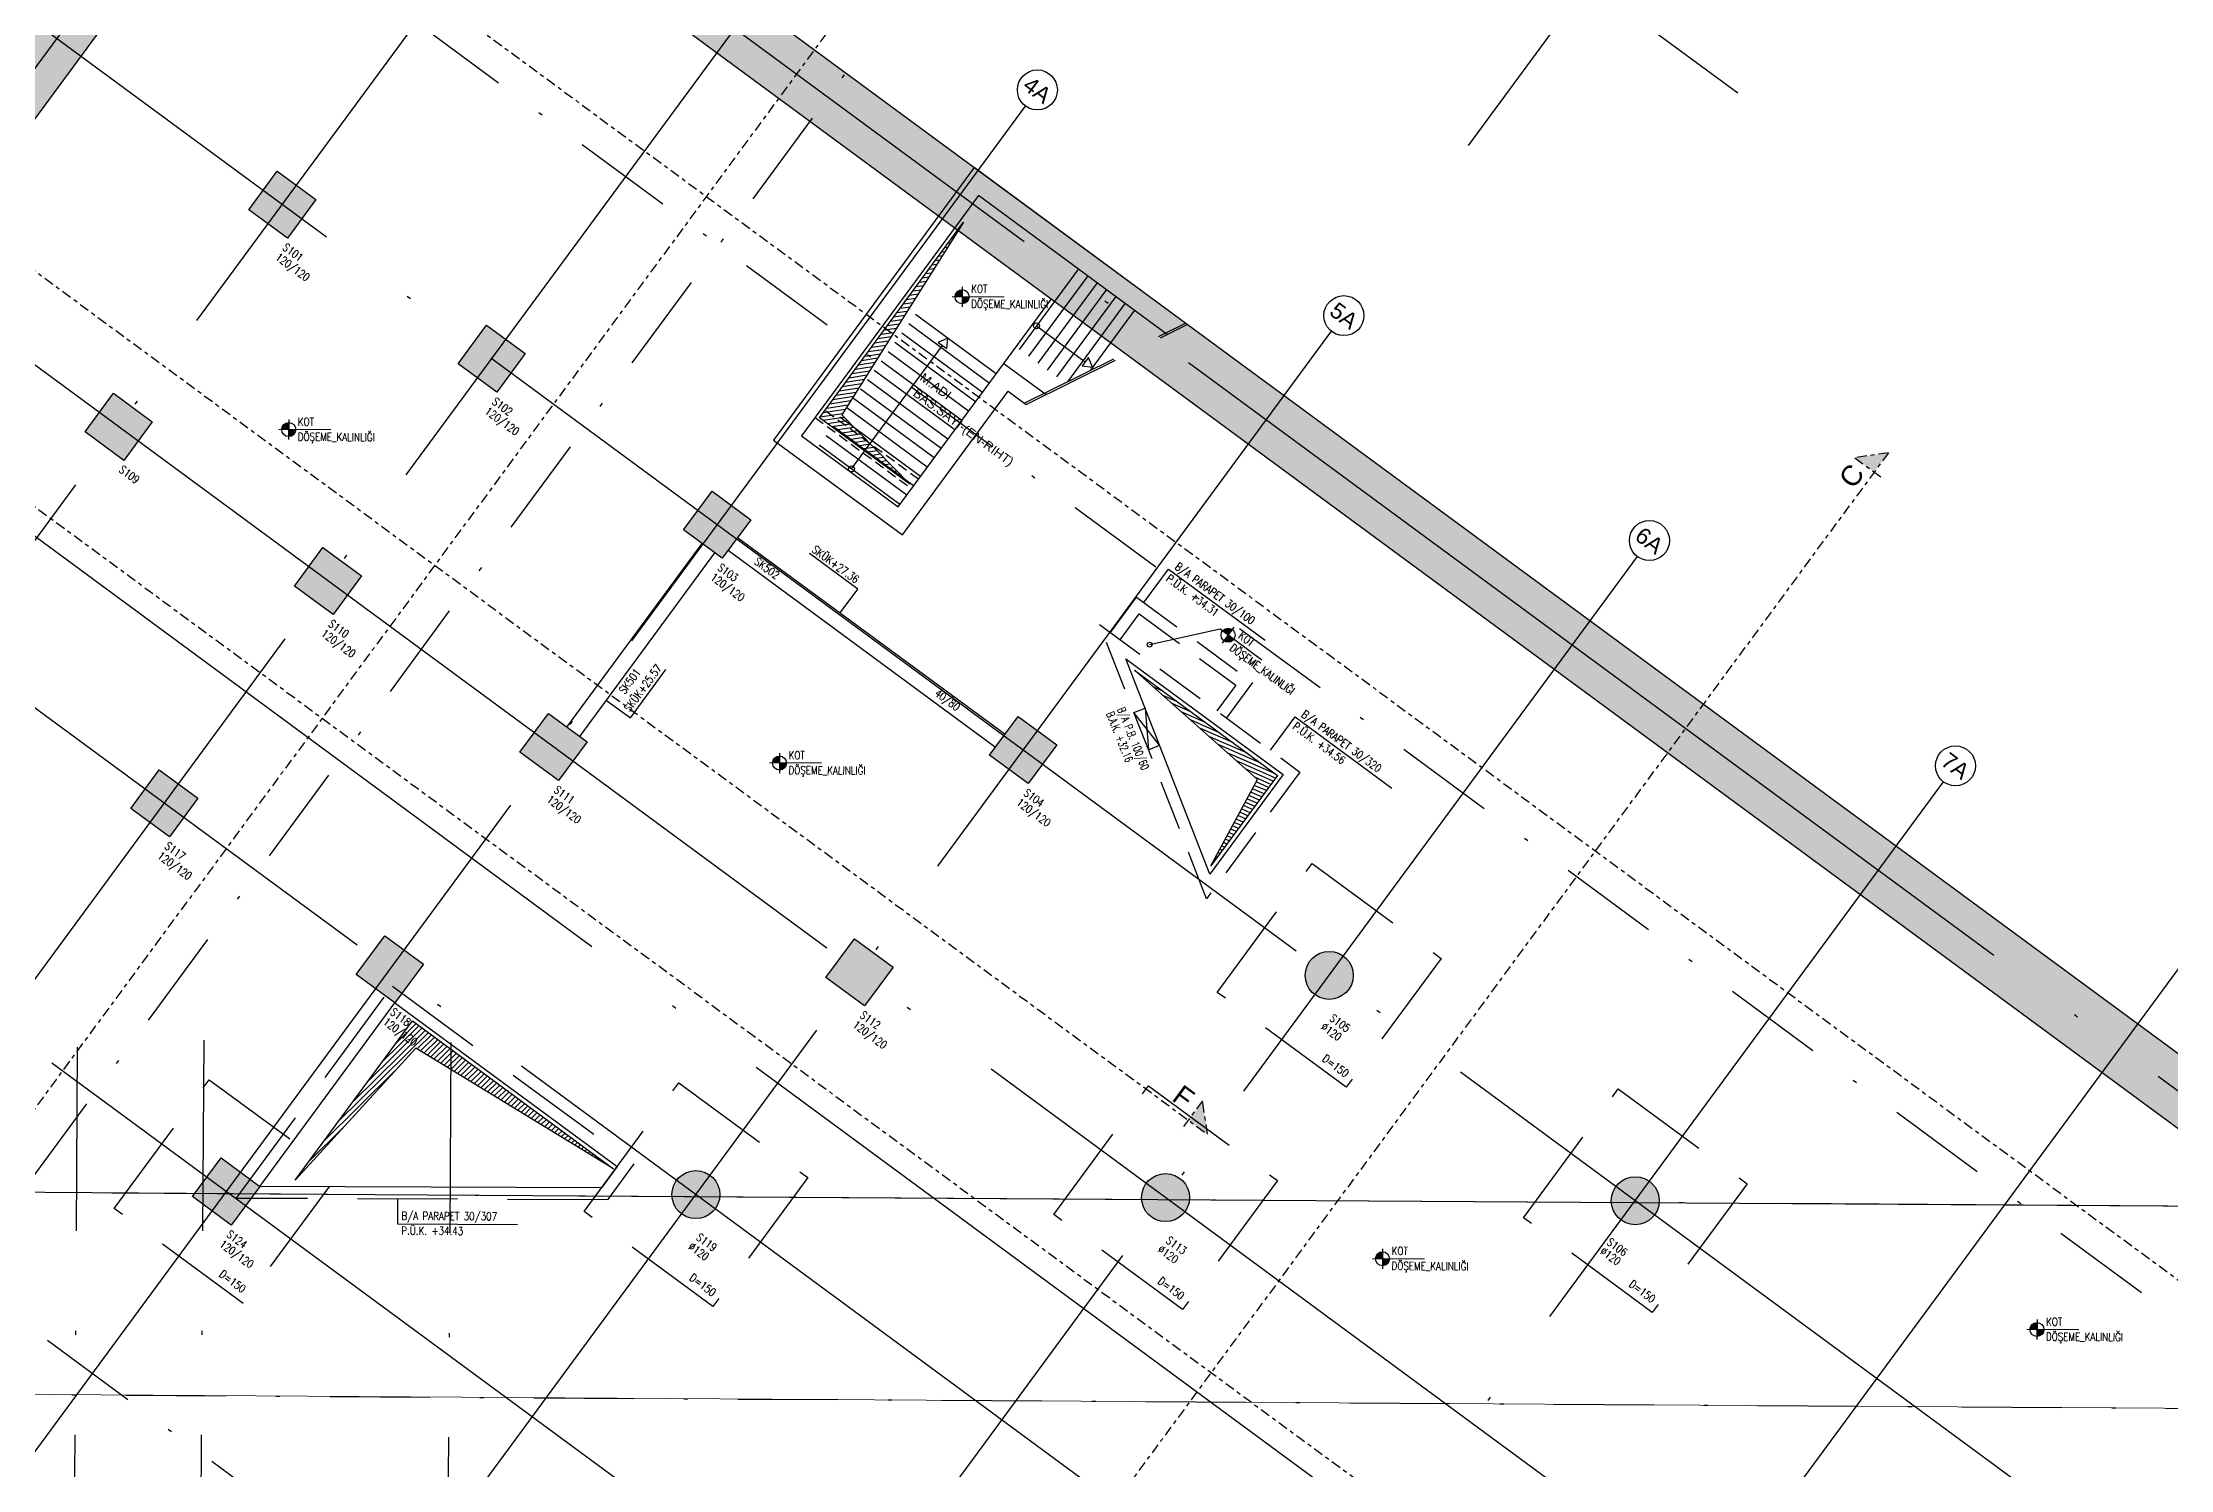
# Model space of a CAD drawing. Header units: millimetres. Extents: x 400392 to 401186, y 4543812 to 4544115.
# Drawn here: x 400710 to 400763.2, y 4544028.3 to 4544063.9 of the extents above; entities that cross this region are included whole.
import ezdxf
from ezdxf.enums import TextEntityAlignment as Align

# ---------------------------------------------------------------- set-up
doc = ezdxf.new("R2010")
doc.units = ezdxf.units.MM
for name, pattern in [('AKS', [3, 2.5, -0.25, 0, -0.25]), ('CENTER', [2, 1.25, -0.25, 0.25, -0.25]), ('DASHDOT2', [0.5, 0.25, -0.125, 0, -0.125]), ('HIDDEN', [0.375, 0.25, -0.125])]:
    doc.linetypes.add(name, pattern=pattern)
doc.layers.add('A-DETL', color=90, linetype='Continuous', lineweight=15)
for name, color, linetype in [('aks prota', 2, 'AKS'), ('boşluk prota', 2, 'Continuous'), ('boşluk taraması prota', 252, 'Continuous'), ('caks prota', 4, 'Continuous'), ('iderzi_PROTA', 3, 'Continuous'), ('kesit tarama prota', 252, 'Continuous'), ('kiris prota', 6, 'Continuous'), ('kiriş boyutu prota', 6, 'Continuous'), ('kiriş prota', 6, 'Continuous'), ('kolon prota', 1, 'Continuous'), ('kolon tarama prota', 252, 'Continuous'), ('lkolon prota', 4, 'Continuous'), ('merdiven prota', 2, 'Continuous'), ('metraj prota', 2, 'Continuous'), ('not prota', 2, 'Continuous'), ('perde prota', 1, 'Continuous'), ('PRT-AL-TUNEL_EKSENI', 14, 'DASHDOT2'), ('skesit prota', 7, 'Continuous'), ('st-s_level (kot)', 6, 'Continuous'), ('st-s_levelmark (kot işareti)', 4, 'Continuous'), ('taks prota', 7, 'Continuous'), ('temel prota', 6, 'Continuous'), ('tkesit prota', 7, 'Continuous'), ('tkolon prota', 6, 'Continuous'), ('tnot prota', 4, 'Continuous'), ('ölçü prota', 4, 'Continuous')]:
    doc.layers.add(name, color=color, linetype=linetype)
doc.styles.add('Arial', font='Arial.ttf')
doc.styles.add('OLCU', font='romanstw.shx')
doc.styles.add('PRT-MI-a_Arial', font='Arial.ttf', dxfattribs={"height": 30})
doc.styles.add('TAKS', font='Arial Unicode.ttf')
doc.styles.add('TKIRIS', font='romanstw.shx')
doc.styles.add('tkolon', font='romanstw.shx')
doc.styles.add('TNOT', font='romanstw.shx', dxfattribs={"width": 0.8, "height": 250})

msp = doc.modelspace()

# ---------------------------------------------------------------- hatches: boundary and pattern name
at = {"layer": 'kesit tarama prota'}
h = msp.add_hatch(color=256, dxfattribs=at)
h.dxf.hatch_style = 1
h.paths.add_polyline_path([(400755.32128, 4544053.55511), (400756.16018, 4544053.68254), (400755.80444, 4544053.19937)])
h = msp.add_hatch(color=256, dxfattribs=at)
h.dxf.hatch_style = 1
h.paths.add_polyline_path([(400739.01182, 4544037.48226), (400739.13925, 4544036.64335), (400738.65608, 4544036.99909)])
at = {"layer": 'kolon tarama prota'}
h = msp.add_hatch(color=256, dxfattribs=at)
h.dxf.hatch_style = 1
h.paths.add_polyline_path([(400716.28991, 4544073.3376), (400705.79563, 4544059.08418), (400705.47352, 4544059.32134), (400704.9992, 4544058.67712), (400705.32131, 4544058.43996), (400701.9418, 4544053.84987), (400701.61969, 4544054.08703), (400701.14537, 4544053.44281), (400701.46748, 4544053.20565), (400690.97319, 4544038.95223), (400692.18111, 4544038.06288), (400716.60848, 4544071.24034), (400767.08916, 4544034.07322), (400769.64107, 4544034.05706)])
h = msp.add_hatch(color=256, dxfattribs=at)
h.dxf.hatch_style = 1
h.paths.add_polyline_path([(400715.88152, 4544060.72349), (400716.84785, 4544060.01201), (400716.13637, 4544059.04568), (400715.17004, 4544059.75716)])
h = msp.add_hatch(color=256, dxfattribs=at)
h.dxf.hatch_style = 1
h.paths.add_polyline_path([(400721.11582, 4544056.86966), (400722.08216, 4544056.15818), (400721.37068, 4544055.19185), (400720.40435, 4544055.90332)])
h = msp.add_hatch(color=256, dxfattribs=at)
h.dxf.hatch_style = 1
h.paths.add_polyline_path([(400711.79052, 4544055.16707), (400712.75686, 4544054.4556), (400712.04538, 4544053.48926), (400711.07905, 4544054.20074)])
h = msp.add_hatch(color=256, dxfattribs=at)
h.dxf.hatch_style = 1
h.paths.add_polyline_path([(400726.75277, 4544052.71938), (400727.7191, 4544052.0079), (400727.00763, 4544051.04157), (400726.04129, 4544051.75304)])
h = msp.add_hatch(color=256, dxfattribs=at)
h.dxf.hatch_style = 1
h.paths.add_polyline_path([(400717.02483, 4544051.31324), (400717.99116, 4544050.60176), (400717.27969, 4544049.63543), (400716.31335, 4544050.34691)])
h = msp.add_hatch(color=256, dxfattribs=at)
h.dxf.hatch_style = 1
h.paths.add_polyline_path([(400722.66178, 4544047.16296), (400723.62811, 4544046.45148), (400722.91663, 4544045.48515), (400721.9503, 4544046.19662)])
h = msp.add_hatch(color=256, dxfattribs=at)
h.dxf.hatch_style = 1
h.paths.add_polyline_path([(400734.40291, 4544047.08685), (400735.36924, 4544046.37538), (400734.65777, 4544045.40904), (400733.69143, 4544046.12052)])
h = msp.add_hatch(color=256, dxfattribs=at)
h.dxf.hatch_style = 1
h.paths.add_polyline_path([(400712.93384, 4544045.75682), (400713.90017, 4544045.04534), (400713.1887, 4544044.07901), (400712.22236, 4544044.79049)])
h = msp.add_hatch(color=256, dxfattribs=at)
h.dxf.hatch_style = 1
h.paths.add_polyline_path([(400718.57079, 4544041.60654), (400719.53712, 4544040.89506), (400718.82564, 4544039.92873), (400717.85931, 4544040.64021)])
h = msp.add_hatch(color=256, dxfattribs=at)
h.dxf.hatch_style = 1
h.paths.add_polyline_path([(400730.31192, 4544041.53043), (400731.27825, 4544040.81896), (400730.56678, 4544039.85262), (400729.60044, 4544040.5641)])
h = msp.add_hatch(color=256, dxfattribs=at)
h.dxf.hatch_style = 1
edge = h.paths.add_edge_path()
edge.add_arc((400742.18048, 4544040.61542), 0.6, 359.637118, 719.637118)
h = msp.add_hatch(color=256, dxfattribs=at)
h.dxf.hatch_style = 1
h.paths.add_polyline_path([(400714.47979, 4544036.05012), (400715.44613, 4544035.33864), (400714.73465, 4544034.37231), (400713.76832, 4544035.08379)])
h = msp.add_hatch(color=256, dxfattribs=at)
h.dxf.hatch_style = 1
edge = h.paths.add_edge_path()
edge.add_arc((400726.34836, 4544035.13511), 0.6, 359.637118, 719.637118)
h = msp.add_hatch(color=256, dxfattribs=at)
h.dxf.hatch_style = 1
edge = h.paths.add_edge_path()
edge.add_arc((400738.08899, 4544035.05937), 0.6, 359.637118, 719.637118)
h = msp.add_hatch(color=256, dxfattribs=at)
h.dxf.hatch_style = 1
edge = h.paths.add_edge_path()
edge.add_arc((400749.83062, 4544034.9829), 0.6, 359.637118, 719.637118)
at = {"layer": 'st-s_levelmark (kot işareti)'}
h = msp.add_hatch(color=256, dxfattribs=at)
h.paths.add_polyline_path([(400733.00489, 4544057.75628, 0.41421356), (400732.82878, 4544057.5824), (400733.00378, 4544057.58129)])
h.paths.add_polyline_path([(400733.17878, 4544057.58018), (400733.00378, 4544057.58129), (400733.00267, 4544057.40629, 0.41421356)])
h = msp.add_hatch(color=256, dxfattribs=at)
h.paths.add_polyline_path([(400716.17184, 4544054.43497, 0.41421356), (400715.99574, 4544054.26108), (400716.17073, 4544054.25997)])
h.paths.add_polyline_path([(400716.34573, 4544054.25886), (400716.17073, 4544054.25997), (400716.16962, 4544054.08497, 0.41421356)])
h = msp.add_hatch(color=256, dxfattribs=at)
h.paths.add_polyline_path([(400739.75553, 4544049.25961, 0.41421356), (400739.51085, 4544049.22244), (400739.65177, 4544049.11869)])
h.paths.add_polyline_path([(400739.79269, 4544049.01493), (400739.65177, 4544049.11869), (400739.54801, 4544048.97776, 0.41421356)])
h = msp.add_hatch(color=256, dxfattribs=at)
h.paths.add_polyline_path([(400728.44056, 4544046.09874, 0.41421356), (400728.26446, 4544045.92485), (400728.43945, 4544045.92374)])
h.paths.add_polyline_path([(400728.61445, 4544045.92263), (400728.43945, 4544045.92374), (400728.43835, 4544045.74874, 0.41421356)])
h = msp.add_hatch(color=256, dxfattribs=at)
h.paths.add_polyline_path([(400743.51462, 4544033.70599, 0.41421356), (400743.33851, 4544033.5321), (400743.51351, 4544033.53099)])
h.paths.add_polyline_path([(400743.6885, 4544033.52989), (400743.51351, 4544033.53099), (400743.5124, 4544033.356, 0.41421356)])
h = msp.add_hatch(color=256, dxfattribs=at)
h.paths.add_polyline_path([(400759.87286, 4544031.93668, 0.41421356), (400759.69676, 4544031.76279), (400759.87175, 4544031.76168)])
h.paths.add_polyline_path([(400760.04675, 4544031.76058), (400759.87175, 4544031.76168), (400759.87065, 4544031.58669, 0.41421356)])

# ---------------------------------------------------------------- linework, layer by layer
at = {"layer": 'A-DETL', "color": 1, "lineweight": 5}
msp.add_line((400664.66907, 4544030.42182), (400823.11513, 4544029.41829), dxfattribs=at)
at = {"layer": 'aks prota', "ltscale": 10}
for p, q in [((400807.27371, 4544005.41814), (400713.11034, 4544074.74725)), ((400807.27371, 4544005.41814), (400713.11034, 4544074.74725)), ((400690.39136, 4544036.897), (400718.07966, 4544074.50348)), ((400690.39136, 4544036.897), (400718.07966, 4544074.50348)), ((400690.39136, 4544036.897), (400718.07966, 4544074.50348)), ((400696.0283, 4544032.74672), (400723.71661, 4544070.3532)), ((400696.0283, 4544032.74672), (400723.71661, 4544070.3532)), ((400696.0283, 4544032.74672), (400723.71661, 4544070.3532)), ((400745.65928, 4544061.36336), (400750.3467, 4544067.72986)), ((400752.3957, 4544062.66998), (400746.62438, 4544066.91919)), ((400701.26261, 4544028.89288), (400728.95092, 4544066.49937)), ((400701.26261, 4544028.89288), (400728.95092, 4544066.49937)), ((400701.26261, 4544028.89288), (400728.95092, 4544066.49937)), ((400789.83571, 4544005.52859), (400707.03314, 4544066.49315)), ((400789.83571, 4544005.52859), (400707.03314, 4544066.49315)), ((400789.83571, 4544005.52859), (400707.03314, 4544066.49315)), ((400706.89956, 4544024.7426), (400734.58786, 4544062.34909)), ((400706.89956, 4544024.7426), (400734.58786, 4544062.34909)), ((400706.89956, 4544024.7426), (400734.58786, 4544062.34909)), ((400778.09697, 4544005.60293), (400702.94215, 4544060.93673)), ((400778.09697, 4544005.60293), (400702.94215, 4544060.93673)), ((400772.22759, 4544005.64011), (400700.89665, 4544058.15852)), ((400772.22759, 4544005.64011), (400700.89665, 4544058.15852)), ((400772.22759, 4544005.64011), (400700.89665, 4544058.15852)), ((400714.5497, 4544019.11008), (400742.23801, 4544056.71656)), ((400714.5497, 4544019.11008), (400742.23801, 4544056.71656)), ((400714.5497, 4544019.11008), (400742.23801, 4544056.71656)), ((400766.35822, 4544005.67728), (400698.85116, 4544055.38031)), ((400766.35822, 4544005.67728), (400698.85116, 4544055.38031)), ((400722.19934, 4544013.47792), (400749.88765, 4544051.08441)), ((400722.19934, 4544013.47792), (400749.88765, 4544051.08441)), ((400754.61948, 4544005.75163), (400694.76017, 4544049.82389)), ((400754.61948, 4544005.75163), (400694.76017, 4544049.82389)), ((400754.61948, 4544005.75163), (400694.76017, 4544049.82389)), ((400729.84998, 4544007.84503), (400757.53829, 4544045.45151)), ((400729.84998, 4544007.84503), (400757.53829, 4544045.45151)), ((400729.84998, 4544007.84503), (400757.53829, 4544045.45151)), ((400735.88957, 4544003.3983), (400763.57787, 4544041.00478)), ((400735.88957, 4544003.3983), (400763.57787, 4544041.00478)), ((400735.88957, 4544003.3983), (400763.57787, 4544041.00478)), ((400713.83223, 4544004.12564), (400714.05306, 4544038.99303)), ((400713.83223, 4544004.12564), (400714.05306, 4544038.99303)), ((400720.01178, 4544004.07392), (400720.23261, 4544038.9413)), ((400720.01178, 4544004.07392), (400720.23261, 4544038.9413)), ((400710.67221, 4544004.13307), (400710.89188, 4544038.81692)), ((400710.67221, 4544004.13307), (400710.89188, 4544038.81692)), ((400827.04675, 4544034.44349), (400661.13085, 4544035.49433)), ((400827.04675, 4544034.44349), (400661.13085, 4544035.49433)), ((400808.62508, 4544034.56017), (400685.21487, 4544035.34179))]:
    msp.add_line(p, q, dxfattribs=at)
at = {"layer": 'boşluk prota', "ltscale": 0.05}
for p, q in [((400729.43907, 4544054.55429), (400733.03818, 4544059.44262)), ((400733.03818, 4544059.44262), (400729.99317, 4544054.63083)), ((400731.69498, 4544052.89335), (400729.43907, 4544054.55429)), ((400729.99317, 4544054.63083), (400731.69498, 4544052.89335)), ((400737.3144, 4544048.24644), (400740.88921, 4544045.61444)), ((400740.38424, 4544045.512), (400737.3144, 4544048.24644)), ((400740.88921, 4544045.61444), (400739.22468, 4544043.35366)), ((400739.22468, 4544043.35366), (400740.38424, 4544045.512)), ((400716.33315, 4544035.4998), (400719.2646, 4544039.48132)), ((400719.2646, 4544039.48132), (400724.28979, 4544035.78023)), ((400719.34945, 4544038.79754), (400716.33315, 4544035.4998)), ((400724.28979, 4544035.78023), (400719.34945, 4544038.79754))]:
    msp.add_line(p, q, dxfattribs=at)
at = {"layer": 'boşluk taraması prota', "linetype": 'Continuous', "ltscale": 2}
for p, q in [((400732.81317, 4544059.13701), (400732.84814, 4544059.14232)), ((400732.89303, 4544059.24549), (400732.91559, 4544059.24891)), ((400732.9729, 4544059.35396), (400732.98305, 4544059.3555)), ((400732.41384, 4544058.59464), (400732.51088, 4544058.60938)), ((400732.49371, 4544058.70312), (400732.57834, 4544058.71597)), ((400732.57357, 4544058.81159), (400732.64579, 4544058.82256)), ((400732.65344, 4544058.92006), (400732.71324, 4544058.92915)), ((400732.7333, 4544059.02854), (400732.78069, 4544059.03574)), ((400732.01451, 4544058.05227), (400732.17363, 4544058.07644)), ((400732.09438, 4544058.16075), (400732.24108, 4544058.18303)), ((400732.17424, 4544058.26922), (400732.30853, 4544058.28962)), ((400732.25411, 4544058.37769), (400732.37598, 4544058.39621)), ((400732.33398, 4544058.48617), (400732.44343, 4544058.50279)), ((400731.61519, 4544057.5099), (400731.83637, 4544057.5435)), ((400731.69505, 4544057.61838), (400731.90382, 4544057.65009)), ((400731.77492, 4544057.72685), (400731.97127, 4544057.75668)), ((400731.85478, 4544057.83532), (400732.03872, 4544057.86326)), ((400731.93465, 4544057.9438), (400732.10618, 4544057.96985)), ((400731.21586, 4544056.96753), (400731.49911, 4544057.01056)), ((400731.29572, 4544057.076), (400731.56656, 4544057.11714)), ((400731.37559, 4544057.18448), (400731.63401, 4544057.22373)), ((400731.45545, 4544057.29295), (400731.70147, 4544057.33032)), ((400731.53532, 4544057.40143), (400731.76892, 4544057.43691)), ((400730.8964, 4544056.53363), (400731.2293, 4544056.5842)), ((400730.97626, 4544056.64211), (400731.29676, 4544056.69079)), ((400731.05613, 4544056.75058), (400731.36421, 4544056.79738)), ((400731.13599, 4544056.85906), (400731.43166, 4544056.90397)), ((400730.49707, 4544055.99126), (400730.89205, 4544056.05126)), ((400730.57693, 4544056.09974), (400730.9595, 4544056.15785)), ((400730.6568, 4544056.20821), (400731.02695, 4544056.26444)), ((400730.73666, 4544056.31669), (400731.0944, 4544056.37103)), ((400730.81653, 4544056.42516), (400731.16185, 4544056.47761)), ((400730.09774, 4544055.44889), (400730.55479, 4544055.51832)), ((400730.17761, 4544055.55737), (400730.62224, 4544055.62491)), ((400730.25747, 4544055.66584), (400730.68969, 4544055.7315)), ((400730.33734, 4544055.77432), (400730.75714, 4544055.83808)), ((400730.4172, 4544055.88279), (400730.8246, 4544055.94467)), ((400729.69841, 4544054.90652), (400730.21753, 4544054.98538)), ((400729.77828, 4544055.015), (400730.28498, 4544055.09197)), ((400729.85814, 4544055.12347), (400730.35243, 4544055.19855)), ((400729.93801, 4544055.23195), (400730.41989, 4544055.30514)), ((400730.01787, 4544055.34042), (400730.48734, 4544055.41173)), ((400729.45882, 4544054.5811), (400730.01518, 4544054.66561)), ((400729.52074, 4544054.49416), (400730.04851, 4544054.57433)), ((400729.53868, 4544054.68958), (400730.08263, 4544054.7722)), ((400729.61855, 4544054.79805), (400730.15008, 4544054.87879)), ((400729.62921, 4544054.4143), (400730.13065, 4544054.49047)), ((400729.73768, 4544054.33443), (400730.21279, 4544054.4066)), ((400729.84616, 4544054.25457), (400730.29494, 4544054.32274)), ((400729.95463, 4544054.1747), (400730.37708, 4544054.23887)), ((400730.06311, 4544054.09484), (400730.45922, 4544054.15501)), ((400730.17158, 4544054.01497), (400730.54137, 4544054.07114)), ((400730.28005, 4544053.93511), (400730.62351, 4544053.98728)), ((400730.38853, 4544053.85524), (400730.70565, 4544053.90341)), ((400730.497, 4544053.77537), (400730.7878, 4544053.81955)), ((400730.60548, 4544053.69551), (400730.86994, 4544053.73568)), ((400730.71395, 4544053.61564), (400730.95208, 4544053.65182)), ((400730.82242, 4544053.53578), (400731.03423, 4544053.56795)), ((400730.9309, 4544053.45591), (400731.11637, 4544053.48409)), ((400731.03937, 4544053.37605), (400731.19851, 4544053.40022)), ((400731.14785, 4544053.29618), (400731.28066, 4544053.31636)), ((400731.25632, 4544053.21632), (400731.3628, 4544053.23249)), ((400731.36479, 4544053.13645), (400731.44494, 4544053.14862)), ((400731.47327, 4544053.05658), (400731.52709, 4544053.06476)), ((400731.58174, 4544052.97672), (400731.60923, 4544052.98089)), ((400731.69022, 4544052.89685), (400731.69137, 4544052.89703)), ((400737.34336, 4544048.22511), (400737.33347, 4544048.22945)), ((400737.69253, 4544047.96803), (400737.56339, 4544048.02465)), ((400738.04169, 4544047.71096), (400737.79331, 4544047.81985)), ((400738.39086, 4544047.45388), (400738.02323, 4544047.61505)), ((400738.74002, 4544047.1968), (400738.25315, 4544047.41025)), ((400739.08918, 4544046.93973), (400738.48307, 4544047.20545)), ((400739.43835, 4544046.68265), (400738.713, 4544047.00065)), ((400739.78751, 4544046.42557), (400738.94292, 4544046.79585)), ((400740.13668, 4544046.1685), (400739.17284, 4544046.59105)), ((400740.48584, 4544045.91142), (400739.40276, 4544046.38625)), ((400740.835, 4544045.65434), (400739.63268, 4544046.18145)), ((400740.8403, 4544045.54802), (400739.8626, 4544045.97665)), ((400740.78242, 4544045.46939), (400740.09252, 4544045.77185)), ((400740.60875, 4544045.23352), (400740.30595, 4544045.36627)), ((400740.72453, 4544045.39077), (400740.32244, 4544045.56705)), ((400740.66664, 4544045.31215), (400740.35118, 4544045.45045)), ((400740.20354, 4544044.68316), (400739.98939, 4544044.77705)), ((400740.26143, 4544044.76178), (400740.03462, 4544044.86122)), ((400740.31932, 4544044.84041), (400740.07984, 4544044.9454)), ((400740.3772, 4544044.91903), (400740.12506, 4544045.02957)), ((400740.43509, 4544044.99765), (400740.17029, 4544045.11375)), ((400740.49298, 4544045.07628), (400740.21551, 4544045.19792)), ((400740.55087, 4544045.1549), (400740.26073, 4544045.2821)), ((400739.85622, 4544044.21142), (400739.71805, 4544044.27199)), ((400739.9141, 4544044.29004), (400739.76328, 4544044.35617)), ((400739.97199, 4544044.36867), (400739.8085, 4544044.44034)), ((400740.02988, 4544044.44729), (400739.85372, 4544044.52452)), ((400740.08777, 4544044.52591), (400739.89895, 4544044.60869)), ((400740.14565, 4544044.60454), (400739.94417, 4544044.69287)), ((400739.50889, 4544043.73968), (400739.44671, 4544043.76694)), ((400739.56678, 4544043.81831), (400739.49194, 4544043.85112)), ((400739.62467, 4544043.89693), (400739.53716, 4544043.93529)), ((400739.68255, 4544043.97555), (400739.58238, 4544044.01947)), ((400739.74044, 4544044.05417), (400739.62761, 4544044.10364)), ((400739.79833, 4544044.1328), (400739.67283, 4544044.18782)), ((400739.27734, 4544043.42519), (400739.26582, 4544043.43024)), ((400739.33523, 4544043.50381), (400739.31104, 4544043.51442)), ((400739.39312, 4544043.58244), (400739.35627, 4544043.59859)), ((400739.45101, 4544043.66106), (400739.40149, 4544043.68277)), ((400719.21567, 4544039.41486), (400719.27513, 4544039.47357)), ((400717.41065, 4544036.96326), (400719.66337, 4544039.18763)), ((400717.77165, 4544037.45358), (400719.58572, 4544039.24482)), ((400718.13265, 4544037.9439), (400719.50807, 4544039.302)), ((400718.49366, 4544038.43422), (400719.43042, 4544039.35919)), ((400718.85466, 4544038.92454), (400719.35278, 4544039.41638)), ((400719.38307, 4544038.777), (400719.74101, 4544039.13044)), ((400719.46683, 4544038.72585), (400719.81866, 4544039.07325)), ((400719.55059, 4544038.67469), (400719.89631, 4544039.01606)), ((400719.63435, 4544038.62354), (400719.97396, 4544038.95887)), ((400719.7181, 4544038.57238), (400720.05161, 4544038.90169)), ((400719.80186, 4544038.52123), (400720.12925, 4544038.8445)), ((400719.88562, 4544038.47007), (400720.2069, 4544038.78731)), ((400719.96938, 4544038.41892), (400720.28455, 4544038.73012)), ((400720.05314, 4544038.36776), (400720.3622, 4544038.67293)), ((400720.13689, 4544038.31661), (400720.43985, 4544038.61574)), ((400720.22065, 4544038.26545), (400720.51749, 4544038.55856)), ((400720.30441, 4544038.2143), (400720.59514, 4544038.50137)), ((400720.38817, 4544038.16314), (400720.67279, 4544038.44418)), ((400717.04964, 4544036.47294), (400718.82413, 4544038.2251)), ((400720.47193, 4544038.11199), (400720.75044, 4544038.38699)), ((400720.55568, 4544038.06083), (400720.82808, 4544038.3298)), ((400720.63944, 4544038.00968), (400720.90573, 4544038.27261)), ((400720.7232, 4544037.95852), (400720.98338, 4544038.21543)), ((400720.80696, 4544037.90737), (400721.06103, 4544038.15824)), ((400720.89072, 4544037.85621), (400721.13868, 4544038.10105)), ((400720.97447, 4544037.80506), (400721.21632, 4544038.04386)), ((400721.05823, 4544037.7539), (400721.29397, 4544037.98667)), ((400721.14199, 4544037.70275), (400721.37162, 4544037.92949)), ((400721.22575, 4544037.65159), (400721.44927, 4544037.8723)), ((400721.30951, 4544037.60044), (400721.52692, 4544037.81511)), ((400721.39326, 4544037.54928), (400721.60456, 4544037.75792)), ((400721.47702, 4544037.49813), (400721.68221, 4544037.70073)), ((400721.56078, 4544037.44697), (400721.75986, 4544037.64354)), ((400721.64454, 4544037.39582), (400721.83751, 4544037.58636)), ((400721.7283, 4544037.34466), (400721.91515, 4544037.52917)), ((400721.81205, 4544037.29351), (400721.9928, 4544037.47198)), ((400721.89581, 4544037.24235), (400722.07045, 4544037.41479)), ((400721.97957, 4544037.19119), (400722.1481, 4544037.3576)), ((400716.68864, 4544035.98263), (400717.51561, 4544036.79919)), ((400722.06333, 4544037.14004), (400722.22575, 4544037.30041)), ((400722.14709, 4544037.08888), (400722.30339, 4544037.24323)), ((400722.23084, 4544037.03773), (400722.38104, 4544037.18604)), ((400722.3146, 4544036.98657), (400722.45869, 4544037.12885)), ((400722.39836, 4544036.93542), (400722.53634, 4544037.07166)), ((400722.48212, 4544036.88426), (400722.61399, 4544037.01447)), ((400722.56587, 4544036.83311), (400722.69163, 4544036.95728)), ((400722.64963, 4544036.78195), (400722.76928, 4544036.9001)), ((400722.73339, 4544036.7308), (400722.84693, 4544036.84291)), ((400722.81715, 4544036.67964), (400722.92458, 4544036.78572)), ((400722.90091, 4544036.62849), (400723.00222, 4544036.72853)), ((400722.98466, 4544036.57733), (400723.07987, 4544036.67134)), ((400723.06842, 4544036.52618), (400723.15752, 4544036.61416)), ((400723.15218, 4544036.47502), (400723.23517, 4544036.55697)), ((400723.23594, 4544036.42387), (400723.31282, 4544036.49978)), ((400723.3197, 4544036.37271), (400723.39046, 4544036.44259)), ((400723.40345, 4544036.32156), (400723.46811, 4544036.3854)), ((400723.48721, 4544036.2704), (400723.54576, 4544036.32821)), ((400723.57097, 4544036.21925), (400723.62341, 4544036.27103)), ((400723.65473, 4544036.16809), (400723.70106, 4544036.21384)), ((400723.73849, 4544036.11694), (400723.7787, 4544036.15665)), ((400723.82224, 4544036.06578), (400723.85635, 4544036.09946)), ((400723.906, 4544036.01463), (400723.934, 4544036.04227)), ((400723.98976, 4544035.96347), (400724.01165, 4544035.98508)), ((400724.07352, 4544035.91232), (400724.08929, 4544035.9279)), ((400724.15728, 4544035.86116), (400724.16694, 4544035.87071)), ((400724.24103, 4544035.81001), (400724.24459, 4544035.81352))]:
    msp.add_line(p, q, dxfattribs=at)
at = {"layer": 'caks prota', "ltscale": 0.05}
for centre in [(400734.88431, 4544062.75173), (400734.88431, 4544062.75173), (400734.88431, 4544062.75173), (400742.54755, 4544057.10956), (400742.54755, 4544057.10956), (400742.54755, 4544057.10956), (400750.1846, 4544051.48668), (400750.1846, 4544051.48668), (400750.1846, 4544051.48668), (400757.83474, 4544045.85415), (400757.83474, 4544045.85415), (400757.83474, 4544045.85415)]:
    msp.add_circle(centre, 0.5, dxfattribs=at)
at = {"layer": 'iderzi_PROTA'}
msp.add_line((400734.04874, 4544055.91609), (400735.23453, 4544057.52665), dxfattribs=at)
at = {"layer": 'kiris prota', "linetype": 'HIDDEN', "ltscale": 5}
for p, q in [((400736.71335, 4544049.18528), (400737.36554, 4544050.07109)), ((400736.95493, 4544049.00741), (400737.42925, 4544049.65163)), ((400737.36554, 4544050.07109), (400740.26454, 4544047.93666)), ((400737.42925, 4544049.65163), (400739.84509, 4544047.87294)), ((400736.43959, 4544049.38725), (400741.44848, 4544045.69939)), ((400739.1162, 4544042.53167), (400736.43959, 4544049.38725)), ((400739.84509, 4544047.87294), (400739.37096, 4544047.22899)), ((400740.26454, 4544047.93666), (400739.61255, 4544047.05112)), ((400741.44848, 4544045.69939), (400739.1162, 4544042.53167))]:
    msp.add_line(p, q, dxfattribs=at)
at = {"layer": 'kiris prota'}
for p, q in [((400715.44613, 4544035.33864), (400718.82564, 4544039.92873)), ((400718.82564, 4544039.92873), (400724.38204, 4544035.83771)), ((400724.38204, 4544035.83771), (400723.99105, 4544035.30667)), ((400723.99105, 4544035.30667), (400715.44613, 4544035.33864))]:
    msp.add_line(p, q, dxfattribs=at)
at = {"layer": 'kiriş prota'}
for p, q in [((400733.30544, 4544060.80968), (400728.29049, 4544053.99834)), ((400738.63083, 4544056.88878), (400733.30544, 4544060.80968)), ((400733.41163, 4544060.11059), (400728.98958, 4544054.10453)), ((400738.12736, 4544056.63856), (400733.41163, 4544060.11059)), ((400731.40544, 4544052.32581), (400734.04874, 4544055.91609)), ((400734.04874, 4544055.91609), (400735.10655, 4544055.13726)), ((400731.51163, 4544051.62672), (400734.15493, 4544055.217)), ((400734.15493, 4544055.217), (400734.60308, 4544054.88704)), ((400728.29049, 4544053.99834), (400731.51163, 4544051.62672)), ((400728.98958, 4544054.10453), (400731.40544, 4544052.32581)), ((400723.12484, 4544046.82202), (400726.50435, 4544051.41211)), ((400723.44695, 4544046.58486), (400726.82646, 4544051.17495)), ((400727.15585, 4544051.24289), (400733.83966, 4544046.32184)), ((400727.39301, 4544051.565), (400734.07682, 4544046.64395)), ((400737.0957, 4544048.53164), (400741.02902, 4544045.63567)), ((400739.19756, 4544043.14816), (400737.0957, 4544048.53164)), ((400741.02902, 4544045.63567), (400739.19756, 4544043.14816))]:
    msp.add_line(p, q, dxfattribs=at)
at = {"layer": 'kolon prota', "color": 1}
for p, q in [((400715.17004, 4544059.75716), (400715.88152, 4544060.72349)), ((400715.88152, 4544060.72349), (400716.84785, 4544060.01201)), ((400716.13637, 4544059.04568), (400715.17004, 4544059.75716)), ((400716.84785, 4544060.01201), (400716.13637, 4544059.04568)), ((400720.40435, 4544055.90332), (400721.11582, 4544056.86966)), ((400721.11582, 4544056.86966), (400722.08216, 4544056.15818)), ((400722.08216, 4544056.15818), (400721.37068, 4544055.19185)), ((400721.37068, 4544055.19185), (400720.40435, 4544055.90332)), ((400711.07905, 4544054.20074), (400711.79052, 4544055.16707)), ((400711.79052, 4544055.16707), (400712.75686, 4544054.4556)), ((400712.75686, 4544054.4556), (400712.04538, 4544053.48926)), ((400712.04538, 4544053.48926), (400711.07905, 4544054.20074)), ((400726.04129, 4544051.75304), (400726.75277, 4544052.71938)), ((400726.75277, 4544052.71938), (400727.7191, 4544052.0079)), ((400727.00763, 4544051.04157), (400726.04129, 4544051.75304)), ((400727.7191, 4544052.0079), (400727.00763, 4544051.04157)), ((400716.31335, 4544050.34691), (400717.02483, 4544051.31324)), ((400717.02483, 4544051.31324), (400717.99116, 4544050.60176)), ((400717.27969, 4544049.63543), (400716.31335, 4544050.34691)), ((400717.99116, 4544050.60176), (400717.27969, 4544049.63543)), ((400721.9503, 4544046.19662), (400722.66178, 4544047.16296)), ((400722.66178, 4544047.16296), (400723.62811, 4544046.45148)), ((400733.69143, 4544046.12052), (400734.40291, 4544047.08685)), ((400734.40291, 4544047.08685), (400735.36924, 4544046.37538)), ((400723.62811, 4544046.45148), (400722.91663, 4544045.48515)), ((400735.36924, 4544046.37538), (400734.65777, 4544045.40904)), ((400722.91663, 4544045.48515), (400721.9503, 4544046.19662)), ((400734.65777, 4544045.40904), (400733.69143, 4544046.12052)), ((400712.22236, 4544044.79049), (400712.93384, 4544045.75682)), ((400712.93384, 4544045.75682), (400713.90017, 4544045.04534)), ((400713.1887, 4544044.07901), (400712.22236, 4544044.79049)), ((400713.90017, 4544045.04534), (400713.1887, 4544044.07901)), ((400717.85931, 4544040.64021), (400718.57079, 4544041.60654)), ((400718.57079, 4544041.60654), (400719.53712, 4544040.89506)), ((400729.60044, 4544040.5641), (400730.31192, 4544041.53043)), ((400730.31192, 4544041.53043), (400731.27825, 4544040.81896)), ((400718.82564, 4544039.92873), (400717.85931, 4544040.64021)), ((400719.53712, 4544040.89506), (400718.82564, 4544039.92873)), ((400730.56678, 4544039.85262), (400729.60044, 4544040.5641)), ((400731.27825, 4544040.81896), (400730.56678, 4544039.85262)), ((400713.76832, 4544035.08379), (400714.47979, 4544036.05012)), ((400714.47979, 4544036.05012), (400715.44613, 4544035.33864)), ((400715.44613, 4544035.33864), (400714.73465, 4544034.37231)), ((400714.73465, 4544034.37231), (400713.76832, 4544035.08379))]:
    msp.add_line(p, q, dxfattribs=at)
for centre in [(400742.18048, 4544040.61542), (400726.34836, 4544035.13511), (400738.08899, 4544035.05937), (400749.83062, 4544034.9829)]:
    msp.add_circle(centre, 0.6, dxfattribs=at)
at = {"layer": 'merdiven prota', "linetype": 'HIDDEN', "ltscale": 10}
for p, q in [((400735.91081, 4544058.27666), (400734.13212, 4544055.86082)), ((400736.14435, 4544058.10472), (400734.36565, 4544055.68888)), ((400736.37788, 4544057.93278), (400734.59918, 4544055.51694)), ((400736.61141, 4544057.76083), (400734.83272, 4544055.345)), ((400736.84494, 4544057.58889), (400735.06625, 4544055.17306)), ((400733.68121, 4544055.42276), (400731.26425, 4544057.20228)), ((400733.85315, 4544055.65629), (400731.43619, 4544057.43581)), ((400737.07847, 4544057.41695), (400735.63419, 4544055.45532)), ((400737.312, 4544057.24501), (400736.20213, 4544055.73758)), ((400733.1654, 4544054.72216), (400730.74845, 4544056.50168)), ((400733.33734, 4544054.95569), (400730.92038, 4544056.73521)), ((400733.50928, 4544055.18922), (400731.09232, 4544056.96875)), ((400734.55781, 4544054.92037), (400738.58556, 4544056.92212)), ((400734.60308, 4544054.88704), (400738.63083, 4544056.88878)), ((400732.82153, 4544054.25509), (400730.40457, 4544056.03461)), ((400732.99347, 4544054.48862), (400730.57651, 4544056.26814)), ((400732.47766, 4544053.78802), (400730.0607, 4544055.56754)), ((400732.6496, 4544054.02155), (400730.23264, 4544055.80108)), ((400732.13379, 4544053.32095), (400729.71683, 4544055.10047)), ((400732.30572, 4544053.55449), (400729.88877, 4544055.33401)), ((400731.6179, 4544052.62047), (400729.20105, 4544054.39991)), ((400731.78992, 4544052.85389), (400729.37296, 4544054.63341)), ((400731.96185, 4544053.08742), (400729.54489, 4544054.86694)), ((400731.44596, 4544052.38693), (400729.02911, 4544054.16637)), ((400737.29774, 4544047.18927), (400737.5772, 4544047.29838)), ((400737.94089, 4544046.36686), (400737.29774, 4544047.18927)), ((400737.5772, 4544047.29838), (400737.66143, 4544046.25775)), ((400737.66143, 4544046.25775), (400737.94089, 4544046.36686))]:
    msp.add_line(p, q, dxfattribs=at)
at = {"layer": 'metraj prota', "color": 4}
for points in [[(400732.6467, 4544056.54455), (400732.40862, 4544056.44054), (400732.61774, 4544056.28636)], [(400736.26346, 4544055.82088), (400736.15944, 4544056.05895), (400736.00527, 4544055.84984)]]:
    msp.add_lwpolyline(points, close=True, dxfattribs=at)
for points in [[(400734.86293, 4544056.85341), (400736.08236, 4544055.95439)], [(400730.23748, 4544053.27669), (400732.51318, 4544056.36345)]]:
    msp.add_lwpolyline(points, dxfattribs=at)
for centre in [(400734.86293, 4544056.85341), (400730.23748, 4544053.27669)]:
    msp.add_circle(centre, 0.075, dxfattribs=at)
at = {"layer": 'not prota', "ltscale": 0.1}
for p, q in [((400730.39828, 4544050.27143), (400729.19036, 4544051.16077)), ((400737.54894, 4544049.93605), (400738.16353, 4544050.77079)), ((400738.16353, 4544050.77079), (400740.57936, 4544048.9921)), ((400729.95946, 4544049.67541), (400730.39828, 4544050.27143)), ((400724.71034, 4544047.05248), (400725.59968, 4544048.26039)), ((400724.11432, 4544047.4913), (400724.71034, 4544047.05248)), ((400740.71197, 4544046.24165), (400741.32655, 4544047.07639)), ((400741.32655, 4544047.07639), (400743.74239, 4544045.2977)), ((400718.89037, 4544035.03897), (400718.88636, 4544034.40562)), ((400718.88636, 4544034.40562), (400721.8863, 4544034.38662))]:
    msp.add_line(p, q, dxfattribs=at)
at = {"layer": 'perde prota'}
for p, q in [((400769.64107, 4544034.05706), (400716.28991, 4544073.3376)), ((400692.18111, 4544038.06288), (400716.60848, 4544071.24034)), ((400716.60848, 4544071.24034), (400767.08916, 4544034.07322))]:
    msp.add_line(p, q, dxfattribs=at)
at = {"layer": 'PRT-AL-TUNEL_EKSENI', "ltscale": 10}
for p, q in [((400799.44787, 4544005.46771), (400710.38301, 4544071.04297)), ((400703.59274, 4544027.17729), (400731.28105, 4544064.78378)), ((400745.00731, 4544005.81251), (400691.4103, 4544045.27407)), ((400661.09887, 4544030.44443), (400827.01476, 4544029.39359))]:
    msp.add_line(p, q, dxfattribs=at)
at = {"layer": 'skesit prota', "linetype": 'CENTER', "ltscale": 0.2}
for p, q in [((400709.3343, 4544072.80801), (400804.91919, 4544002.43229)), ((400733.19265, 4544069.02773), (400704.01321, 4544029.39597)), ((400702.54483, 4544063.5865), (400739.13925, 4544036.64335)), ((400699.73078, 4544059.76443), (400747.82718, 4544024.35278)), ((400699.73078, 4544059.76443), (400747.82718, 4544024.35278)), ((400756.16018, 4544053.68254), (400717.40562, 4544001.04577)), ((400756.16018, 4544053.68254), (400755.32128, 4544053.55511)), ((400755.32128, 4544053.55511), (400756.04603, 4544053.0215)), ((400739.01182, 4544037.48226), (400738.47821, 4544036.7575)), ((400739.13925, 4544036.64335), (400739.01182, 4544037.48226))]:
    msp.add_line(p, q, dxfattribs=at)
at = {"layer": 'st-s_levelmark (kot işareti)'}
for p, q in [((400734.05376, 4544057.57464), (400732.75379, 4544057.58287)), ((400733.00536, 4544057.83128), (400733.0022, 4544057.33129)), ((400716.17232, 4544054.50996), (400716.16915, 4544054.00997)), ((400717.22071, 4544054.25332), (400715.92074, 4544054.26155)), ((400740.49731, 4544048.49615), (400739.45045, 4544049.26691)), ((400739.79999, 4544049.32001), (400739.50355, 4544048.91737)), ((400729.48943, 4544045.91709), (400728.18946, 4544045.92532)), ((400728.44104, 4544046.17373), (400728.43787, 4544045.67374)), ((400743.51509, 4544033.78099), (400743.51192, 4544033.281)), ((400744.56349, 4544033.52434), (400743.26351, 4544033.53258)), ((400759.87334, 4544032.01168), (400759.87017, 4544031.51169)), ((400760.92173, 4544031.75503), (400759.62176, 4544031.76327))]:
    msp.add_line(p, q, dxfattribs=at)
for centre in [(400733.00378, 4544057.58129), (400716.17073, 4544054.25997), (400739.65177, 4544049.11869), (400728.43945, 4544045.92374), (400743.51351, 4544033.53099), (400759.87175, 4544031.76168)]:
    msp.add_circle(centre, 0.175, dxfattribs=at)
at = {"layer": 'temel prota', "color": 5, "linetype": 'HIDDEN'}
for p, q in [((400729.4985, 4544054.79576), (400729.32705, 4544054.56288)), ((400729.32705, 4544054.56288), (400731.74291, 4544052.78417)), ((400731.91437, 4544053.01704), (400729.4985, 4544054.79576)), ((400731.74291, 4544052.78417), (400731.91437, 4544053.01704))]:
    msp.add_line(p, q, dxfattribs=at)
at = {"layer": 'temel prota', "linetype": 'HIDDEN', "ltscale": 10}
for p, q in [((400739.38363, 4544040.19103), (400741.75522, 4544043.41214)), ((400741.75522, 4544043.41214), (400744.97633, 4544041.04055)), ((400744.97633, 4544041.04055), (400742.60474, 4544037.81944)), ((400714.85434, 4544035.04086), (400718.76193, 4544040.34818)), ((400718.76193, 4544040.34818), (400724.80149, 4544035.90143)), ((400742.60474, 4544037.81944), (400739.38363, 4544040.19103)), ((400711.81087, 4544034.78645), (400714.18246, 4544038.00757)), ((400714.18246, 4544038.00757), (400716.27618, 4544036.46603)), ((400723.55201, 4544034.71035), (400725.92359, 4544037.93146)), ((400725.92359, 4544037.93146), (400729.14471, 4544035.55987)), ((400735.29264, 4544034.63461), (400737.66423, 4544037.85572)), ((400737.66423, 4544037.85572), (400740.88534, 4544035.48413)), ((400747.03427, 4544034.55814), (400749.40586, 4544037.77925)), ((400749.40586, 4544037.77925), (400752.62697, 4544035.40766)), ((400724.80149, 4544035.90143), (400724.1423, 4544035.0061)), ((400717.19281, 4544035.34972), (400715.03198, 4544032.41487)), ((400729.14471, 4544035.55987), (400726.77312, 4544032.33876)), ((400740.88534, 4544035.48413), (400738.51375, 4544032.26302)), ((400752.62697, 4544035.40766), (400750.25538, 4544032.18655)), ((400715.03198, 4544032.41487), (400711.81087, 4544034.78645)), ((400724.1423, 4544035.0061), (400714.85434, 4544035.04086)), ((400726.77312, 4544032.33876), (400723.55201, 4544034.71035)), ((400738.51375, 4544032.26302), (400735.29264, 4544034.63461)), ((400750.25538, 4544032.18655), (400747.03427, 4544034.55814))]:
    msp.add_line(p, q, dxfattribs=at)
at = {"layer": 'ölçü prota'}
msp.add_line((400739.45045, 4544049.26691), (400737.69067, 4544048.8825), dxfattribs=at)
msp.add_circle((400737.69067, 4544048.8825), 0.05997, dxfattribs=at)

# ---------------------------------------------------------------- texts
at = {"color": 0, "style": 'PRT-MI-a_Arial'}
msp.add_attdef('M.ADI', text='M01', height=0.225, rotation=323.637118, dxfattribs=at).set_placement((400732.23633, 4544055.19915), align=Align.BOTTOM_CENTER)
msp.add_attdef('BAS.SAYI-(EN-RIHT)', text='10(10x10)', height=0.225, rotation=323.637118, dxfattribs=at).set_placement((400733.10399, 4544054.40832), align=Align.TOP_CENTER)
at = {"layer": 'kiriş boyutu prota', "ltscale": 0.05, "style": 'TKIRIS', "width": 0.8}
msp.add_text('40/80', height=0.2, rotation=323.637118, dxfattribs=at).set_placement((400732.91979, 4544047.29308), align=Align.MIDDLE_RIGHT)
at = {"layer": 'kiriş prota', "ltscale": 0.05, "style": 'TKIRIS', "width": 0.8}
for s, rotation, p in [('SK502', 323.637118, (400727.84728, 4544050.99921)), ('SK501', 53.637118, (400724.48995, 4544047.69123))]:
    msp.add_text(s, height=0.2, rotation=rotation, dxfattribs=at).set_placement(p, align=Align.MIDDLE_LEFT)
at = {"layer": 'lkolon prota', "style": 'tkolon', "width": 0.8}
for s, p in [('120/120', (400715.82063, 4544058.53177)), ('120/120', (400721.05494, 4544054.67794)), ('120/120', (400726.69188, 4544050.52766)), ('120/120', (400716.96394, 4544049.12152)), ('120/120', (400722.60089, 4544044.97124)), ('120/120', (400734.34202, 4544044.89514)), ('120/120', (400712.87295, 4544043.5651)), ('120/120', (400718.5099, 4544039.41482)), ('120/120', (400730.25103, 4544039.33872)), ('%%C120', (400741.95538, 4544039.2897)), ('120/120', (400714.41891, 4544033.8584)), ('%%C120', (400726.14104, 4544033.79629)), ('%%C120', (400737.8751, 4544033.72539)), ('%%C120', (400748.93265, 4544033.6782))]:
    msp.add_text(s, height=0.2, rotation=323.637118, dxfattribs=at).set_placement(p)
at = {"layer": 'st-s_level (kot)', "color": 6, "style": 'OLCU', "width": 0.8}
for tag, p, rotation in [('DÖŞEME_KALINLIĞI', (400733.22873, 4544057.30356), 359.637117), ('KOT', (400733.2311, 4544057.67765), 359.637117), ('KOT', (400716.39805, 4544054.35633), 359.637117), ('DÖŞEME_KALINLIĞI', (400716.39568, 4544053.98224), 359.637117), ('KOT', (400739.89231, 4544049.06303), 323.637116), ('DÖŞEME_KALINLIĞI', (400739.67051, 4544048.76178), 323.637116), ('DÖŞEME_KALINLIĞI', (400728.6644, 4544045.64601), 359.637117), ('KOT', (400728.66677, 4544046.0201), 359.637117), ('D=150', (400741.98894, 4544038.49327), 323.135491), ('KOT', (400743.74082, 4544033.62736), 359.637117), ('D=150', (400714.41416, 4544033.10598), 323.135491), ('D=150', (400726.1676, 4544033.01544), 323.135491), ('D=150', (400737.87724, 4544032.93165), 323.135491), ('DÖŞEME_KALINLIĞI', (400743.73845, 4544033.25326), 359.637117), ('D=150', (400749.65313, 4544032.85627), 323.135491), ('KOT', (400760.09907, 4544031.85805), 359.637117), ('DÖŞEME_KALINLIĞI', (400760.0967, 4544031.48395), 359.637117)]:
    msp.add_attdef(tag, p, '', height=0.2, rotation=rotation, dxfattribs=at)
at = {"layer": 'taks prota', "style": 'TAKS'}
for s, p in [('4A', (400734.88431, 4544062.75173)), ('4A', (400734.88431, 4544062.75173)), ('4A', (400734.88431, 4544062.75173)), ('5A', (400742.54755, 4544057.10956)), ('5A', (400742.54755, 4544057.10956)), ('5A', (400742.54755, 4544057.10956)), ('6A', (400750.1846, 4544051.48668)), ('6A', (400750.1846, 4544051.48668)), ('6A', (400750.1846, 4544051.48668)), ('7A', (400757.83474, 4544045.85415)), ('7A', (400757.83474, 4544045.85415)), ('7A', (400757.83474, 4544045.85415))]:
    msp.add_text(s, height=0.4, rotation=323.142286, dxfattribs=at).set_placement(p, align=Align.MIDDLE_CENTER)
at = {"layer": 'tkesit prota', "style": 'Arial'}
for s, rotation, p in [('C', 53.637118, (400755.28885, 4544052.75208)), ('F', 323.637118, (400738.22005, 4544037.5064))]:
    msp.add_text(s, height=0.5, rotation=rotation, dxfattribs=at).set_placement(p)
at = {"layer": 'tkolon prota', "style": 'tkolon', "width": 0.8}
for s, p in [('S101', (400715.9985, 4544058.77336)), ('S102', (400721.23281, 4544054.91952)), ('S109', (400711.90751, 4544053.21694)), ('S103', (400726.86975, 4544050.76924)), ('S110', (400717.14181, 4544049.36311)), ('S111', (400722.77876, 4544045.21282)), ('S104', (400734.51989, 4544045.13672)), ('S117', (400713.05082, 4544043.80669)), ('S118', (400718.68777, 4544039.65641)), ('S112', (400730.4289, 4544039.5803)), ('S105', (400742.17004, 4544039.50419)), ('S124', (400714.59678, 4544034.09999)), ('S119', (400726.33791, 4544034.02388)), ('S113', (400738.07904, 4544033.94778)), ('S106', (400749.09985, 4544033.9053))]:
    msp.add_text(s, height=0.2, rotation=323.637118, dxfattribs=at).set_placement(p)
at = {"layer": 'tnot prota', "style": 'TNOT'}
for s, rotation, width, p in [('SKÜK+27.36', 323.637116, 0.8, (400729.29028, 4544051.29648)), ('P.Ü.K. +34.31', 323.637118, 0.8, (400738.14242, 4544050.57345)), ('B/A PARAPET 30/100', 323.637118, 0.8, (400738.36263, 4544050.87256)), ('SKÜK+25.57', 53.637116, 0.8, (400724.6163, 4544047.24589)), ('B.A.K. +32.16', 291.82748, 0.7, (400736.69421, 4544047.19749)), ('B/A P.B. 100/60', 291.82748, 0.7, (400736.9727, 4544047.30903)), ('P.Ü.K. +34.56', 323.637118, 0.8, (400741.30544, 4544046.87905)), ('B/A PARAPET 30/320', 323.637118, 0.8, (400741.52566, 4544047.17816)), ('B/A PARAPET 30/307', 359.637118, 0.8, (400718.98762, 4544034.60499)), ('P.Ü.K. +34.43', 359.637118, 0.8, (400718.98527, 4544034.23356))]:
    msp.add_text(s, height=0.2, rotation=rotation, dxfattribs=dict(at, width=width)).set_placement(p, align=Align.MIDDLE_LEFT)

doc.saveas('drawing.dxf')
